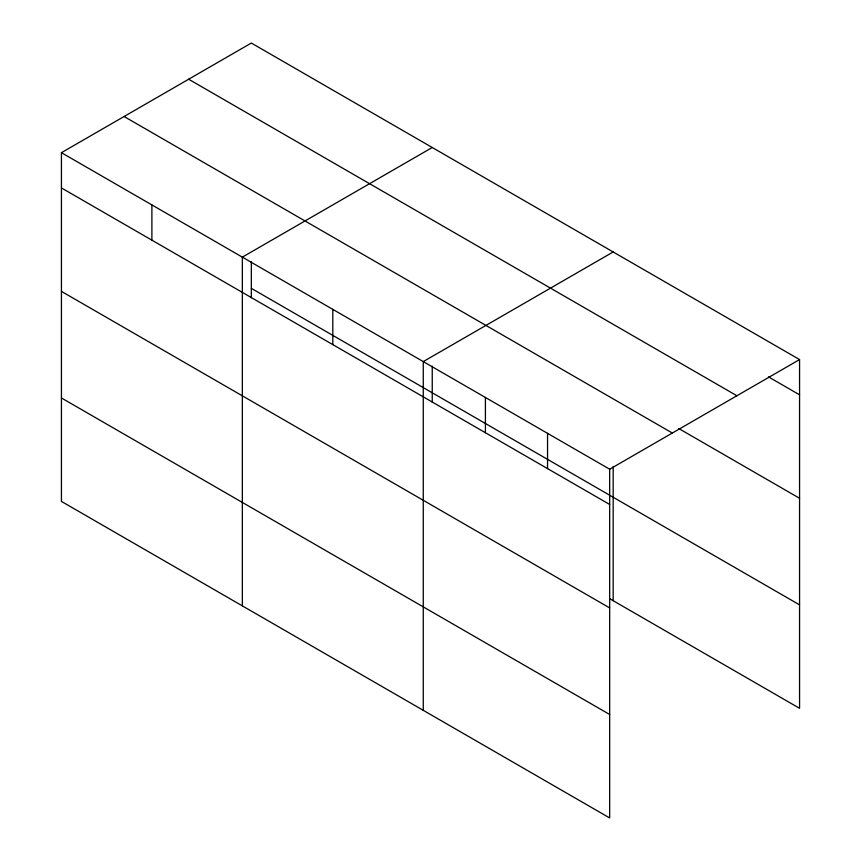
<?xml version="1.0" encoding="UTF-8"?>
<svg xmlns="http://www.w3.org/2000/svg" width="861" height="861" viewBox="0 0 861 861"><rect width="100%" height="100%" fill="white"/><g stroke="black" fill="none" stroke-linecap="round" stroke-linejoin="round"><path stroke-width="1.29" d="M61.432 152.688L609.674 469.213L609.674 817.95L61.432 501.425L61.432 152.688L251.326 43.05L799.568 359.575L799.568 708.312L609.685 598.686M432.244 147.5L242.35 257.138L242.35 605.875M613.172 251.961L423.268 361.598L423.268 710.325M609.674 469.213L799.568 359.575M768.507 376.892L799.568 394.833M188.656 79.234L736.908 395.759M678.759 428.53L799.568 498.282M124.092 116.504L672.344 433.04M251.326 288.338L799.568 604.863M61.432 187.935L609.674 504.471M61.432 291.384L609.674 607.92M61.432 397.976L609.674 714.501M613.172 466.597L613.172 600.698M547.542 433.341L547.542 468.588M485.41 397.47L485.41 432.717M432.244 366.14L432.244 402.195M332.809 309.368L332.809 344.615M251.326 261.69L251.326 297.745M151.891 204.907L151.891 240.165"/></g></svg>
